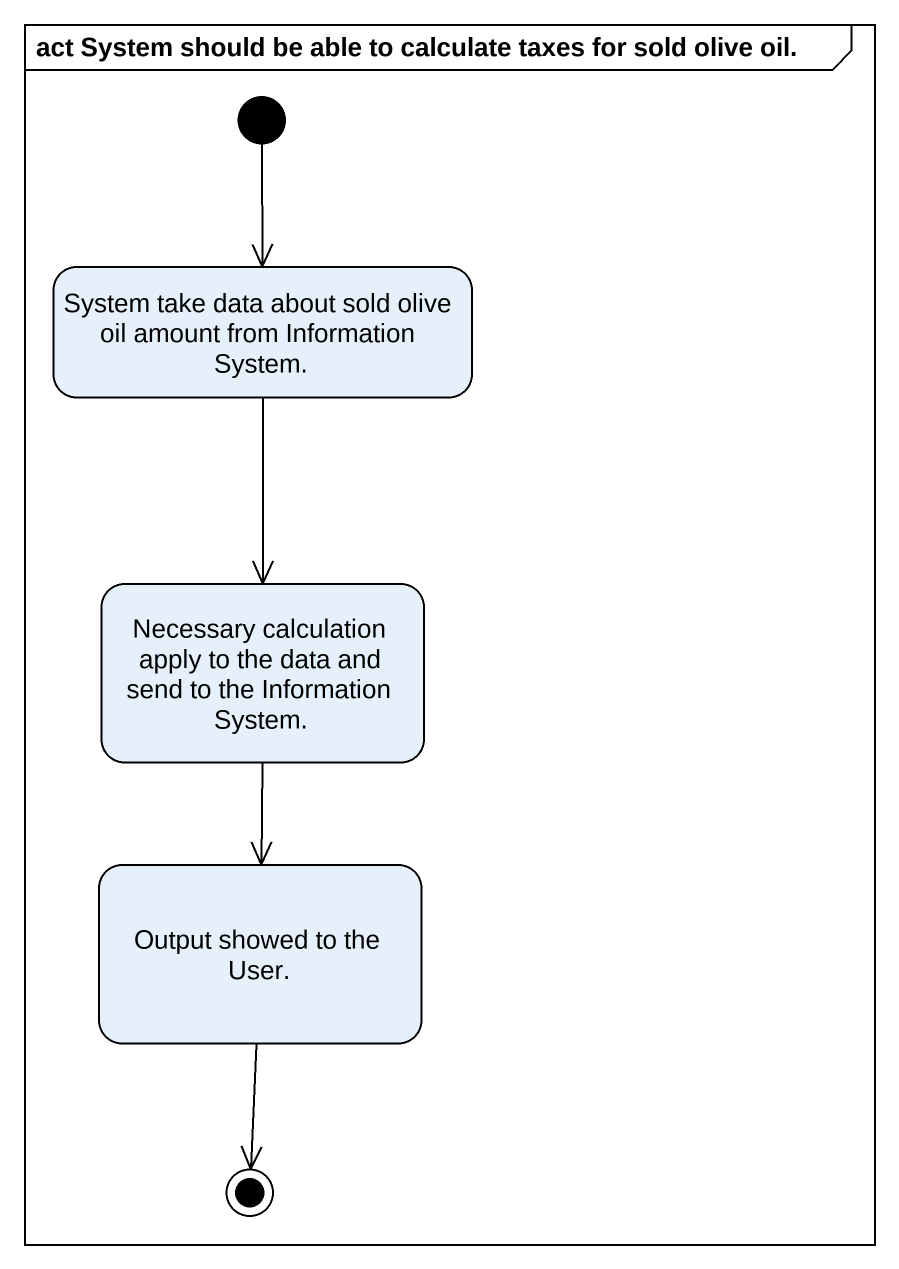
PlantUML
@startuml
mainframe act System should be able to calculate taxes for sold olive oil.
hide empty description
state "System take data about sold olive oil amount from Information System." as System_take_data_about_sold
state "Necessary calculation apply to the data and send to the Information System." as Necessary_calculation_apply
state "Output showed to the User." as Output_showed_to_the_User
[*] --> System_take_data_about_sold
System_take_data_about_sold --> Necessary_calculation_apply
Necessary_calculation_apply --> Output_showed_to_the_User
Output_showed_to_the_User --> [*]
@enduml
